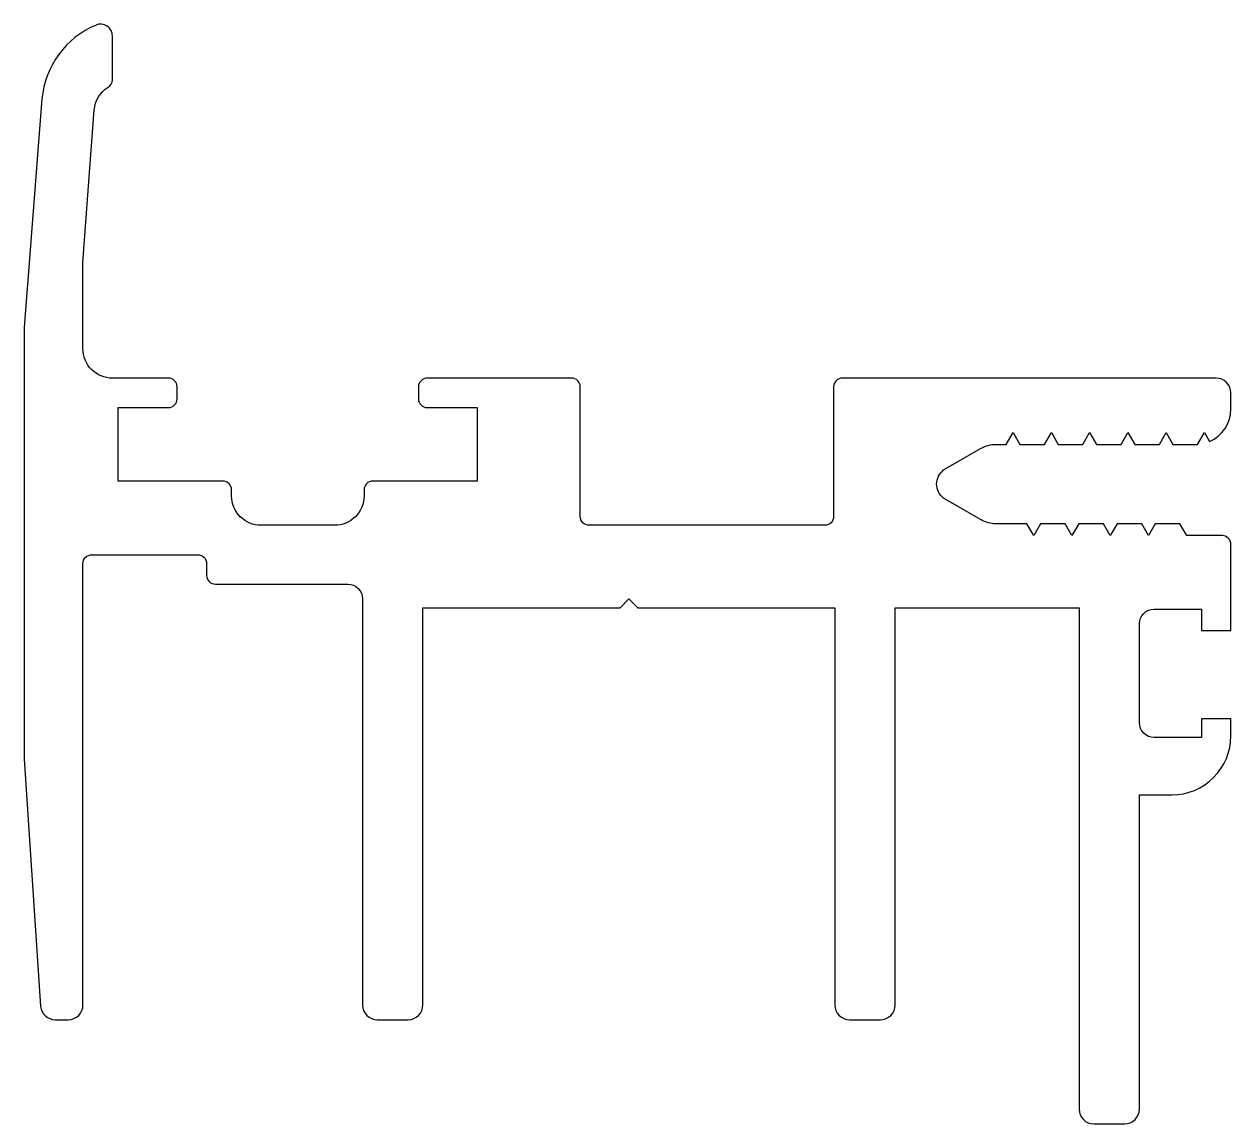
# Model space of a CAD drawing. Extents: x 139.6 to 180.6, y 201.1 to 238.5.
import ezdxf

# ---------------------------------------------------------------- set-up
doc = ezdxf.new("R2010")
doc.units = 0
doc.header["$LTSCALE"] = 15
doc.layers.get('0').update_dxf_attribs({"linetype": 'CONTINUOUS'})

msp = doc.modelspace()

# ---------------------------------------------------------------- linework, layer by layer
at = {"color": 0}
msp.add_lwpolyline([(176.726, 221.513), (176.495, 221.113), (176.264, 221.513), (175.426, 221.513), (175.195, 221.113), (174.964, 221.513), (174.126, 221.513), (173.895, 221.113), (173.664, 221.513), (172.61, 221.513, -0.131652), (172.11, 221.647), (170.834, 222.384, -0.498823), (170.834, 223.342), (172.11, 224.079, -0.131652), (172.61, 224.213), (172.964, 224.213), (173.195, 224.613), (173.426, 224.213), (174.264, 224.213), (174.495, 224.613), (174.726, 224.213), (175.564, 224.213), (175.795, 224.613), (176.026, 224.213), (176.864, 224.213), (177.095, 224.613), (177.326, 224.213), (178.164, 224.213), (178.395, 224.613), (178.626, 224.213), (179.464, 224.213), (179.695, 224.613), (179.869, 224.311, 0.299582), (180.595, 225.413), (180.595, 225.963, 0.414214), (180.095, 226.463), (177.595, 226.463), (167.396, 226.463, 0.414214), (167.096, 226.163), (167.096, 221.763, -0.414214), (166.796, 221.463), (158.786, 221.463, -0.414214), (158.486, 221.763), (158.486, 226.163, 0.414214), (158.186, 226.463), (153.286, 226.463, 0.414214), (152.986, 226.163), (152.986, 225.763, 0.414214), (153.286, 225.463), (154.986, 225.463), (154.986, 222.963), (151.436, 222.963, 0.414214), (151.136, 222.663), (151.136, 222.463, -0.414214), (150.136, 221.463), (147.636, 221.463, -0.414214), (146.636, 222.463), (146.636, 222.663, 0.414214), (146.336, 222.963), (142.786, 222.963), (142.786, 225.463), (144.486, 225.463, 0.414214), (144.786, 225.763), (144.786, 226.163, 0.414214), (144.486, 226.463), (142.586, 226.463, -0.414214), (141.586, 227.463), (141.586, 230.388), (141.968, 235.58, -0.238103), (142.442, 236.346, 0.261281), (142.586, 236.602), (142.586, 238.093, 0.534645), (142.033, 238.463, 0.279563), (140.193, 235.953), (139.586, 228.18), (139.586, 213.521), (140.146, 205.119, 0.388879), (140.644, 204.663), (141.086, 204.663, 0.414214), (141.586, 205.163), (141.586, 220.163, -0.414214), (141.886, 220.463), (144.786, 220.463), (145.486, 220.463, -0.414214), (145.786, 220.163), (145.786, 219.763, 0.414214), (146.086, 219.463), (147.286, 219.463), (150.586, 219.463, -0.414214), (151.086, 218.963), (151.086, 205.163, 0.414214), (151.586, 204.663), (152.636, 204.663, 0.414214), (153.136, 205.163), (153.136, 218.663), (159.836, 218.663), (160.136, 218.963), (160.436, 218.663), (167.136, 218.663), (167.136, 206.763), (167.136, 205.163, 0.414214), (167.636, 204.663), (168.686, 204.663, 0.414214), (169.186, 205.163), (169.186, 218.663), (175.436, 218.663), (175.436, 201.623, 0.414214), (175.936, 201.123), (176.986, 201.123, 0.414214), (177.486, 201.623), (177.486, 212.303), (178.595, 212.303, 0.414214), (180.595, 214.303), (180.595, 214.891), (179.595, 214.891), (179.595, 214.253), (177.986, 214.253, -0.414214), (177.486, 214.753), (177.486, 218.113, -0.414214), (177.986, 218.613), (179.595, 218.613), (179.595, 217.891), (180.595, 217.891), (180.595, 218.913), (180.595, 219.869), (180.595, 220.813, 0.414214), (180.295, 221.113), (179.095, 221.113), (178.864, 221.513), (178.026, 221.513), (177.795, 221.113), (177.564, 221.513)], format="xyb", close=True, dxfattribs=at)

doc.saveas('drawing.dxf')
